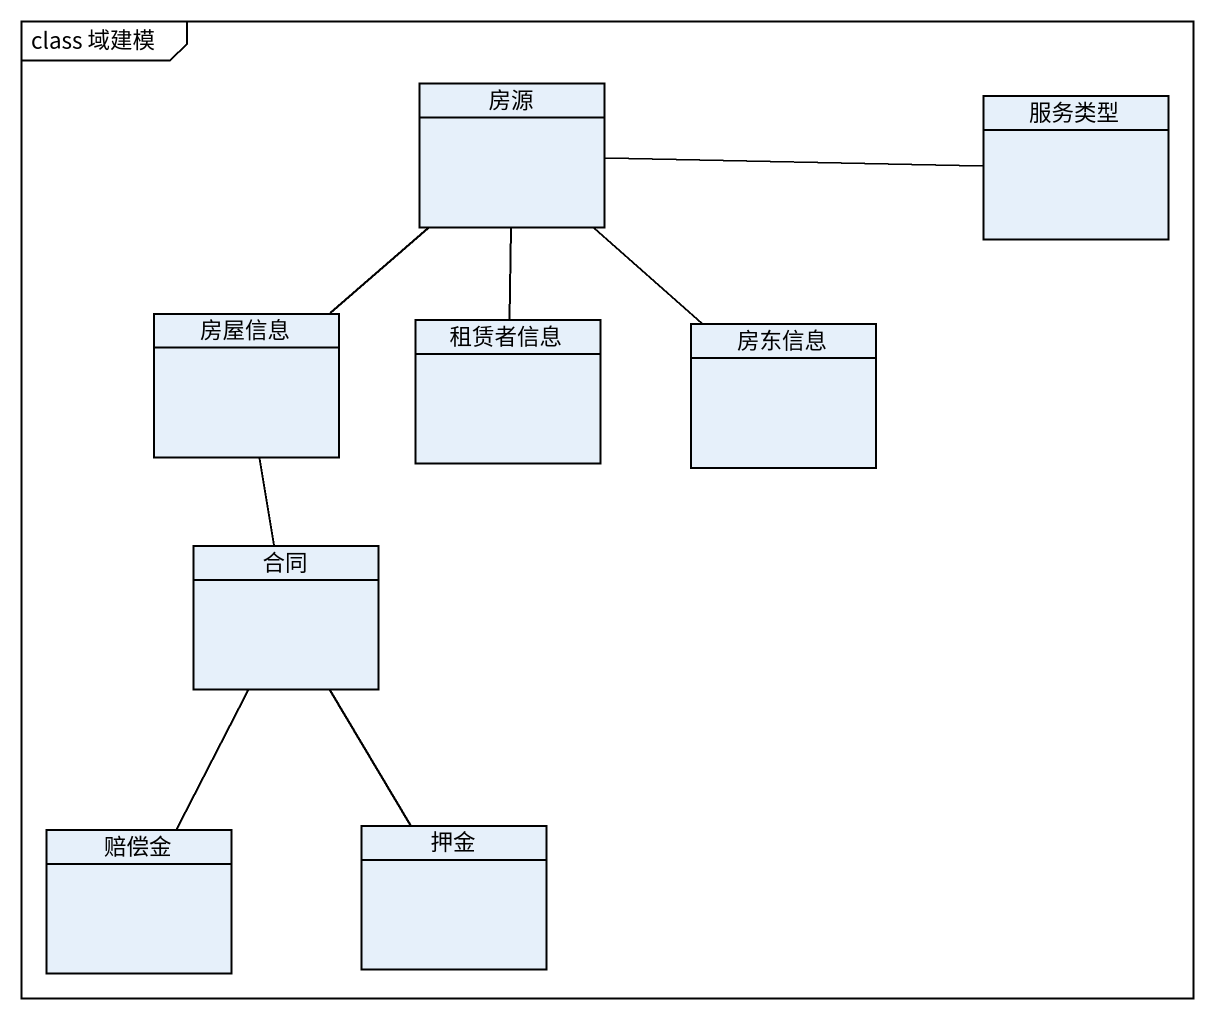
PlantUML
@startuml
mainframe class 域建模
hide circle
hide empty members
class 房源
class 服务类型
class 房屋信息
class 租赁者信息
class 房东信息
class 合同
class 赔偿金
class 押金
房源 -right- 服务类型
房源 -- 房屋信息
房源 -- 租赁者信息
房源 -- 房东信息
房屋信息 -- 合同
合同 -- 押金
赔偿金 -up- 合同
@enduml
